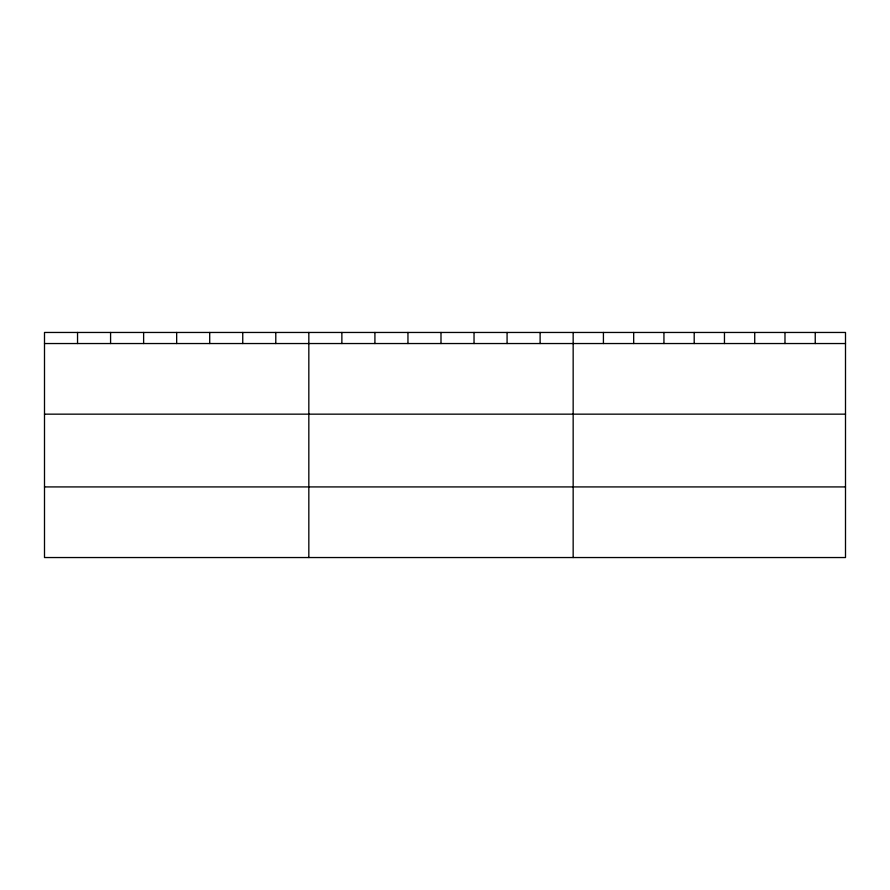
<?xml version="1.0" encoding="UTF-8"?>
<svg xmlns="http://www.w3.org/2000/svg" width="890" height="890" viewBox="0 0 890 890"><rect width="100%" height="100%" fill="white"/><g stroke="black" fill="none" stroke-linecap="round" stroke-linejoin="round"><path stroke-width="1.33" d="M845.5 414.161L845.5 332.459L44.5 332.459L44.5 557.541L845.5 557.541L845.5 414.161L44.5 414.161M44.5 343.54L845.5 343.54M44.5 486.919L845.5 486.919M815.24 332.459L815.24 343.54M784.98 332.459L784.98 343.54M754.72 332.459L754.72 343.54M724.46 332.459L724.46 343.54M694.2 332.459L694.2 343.54M663.94 332.459L663.94 343.54M633.68 332.459L633.68 343.54M603.42 332.459L603.42 343.54M573.16 332.459L573.16 557.541M540.119 332.459L540.119 343.54M507.078 332.459L507.078 343.54M474.036 332.459L474.036 343.54M440.995 332.459L440.995 343.54M407.954 332.459L407.954 343.54M374.913 332.459L374.913 343.54M341.871 332.459L341.871 343.54M308.83 332.459L308.83 557.541M275.789 332.459L275.789 343.54M242.748 332.459L242.748 343.54M209.706 332.459L209.706 343.54M176.665 332.459L176.665 343.54M143.624 332.459L143.624 343.54M110.583 332.459L110.583 343.54M77.541 332.459L77.541 343.54"/></g></svg>
